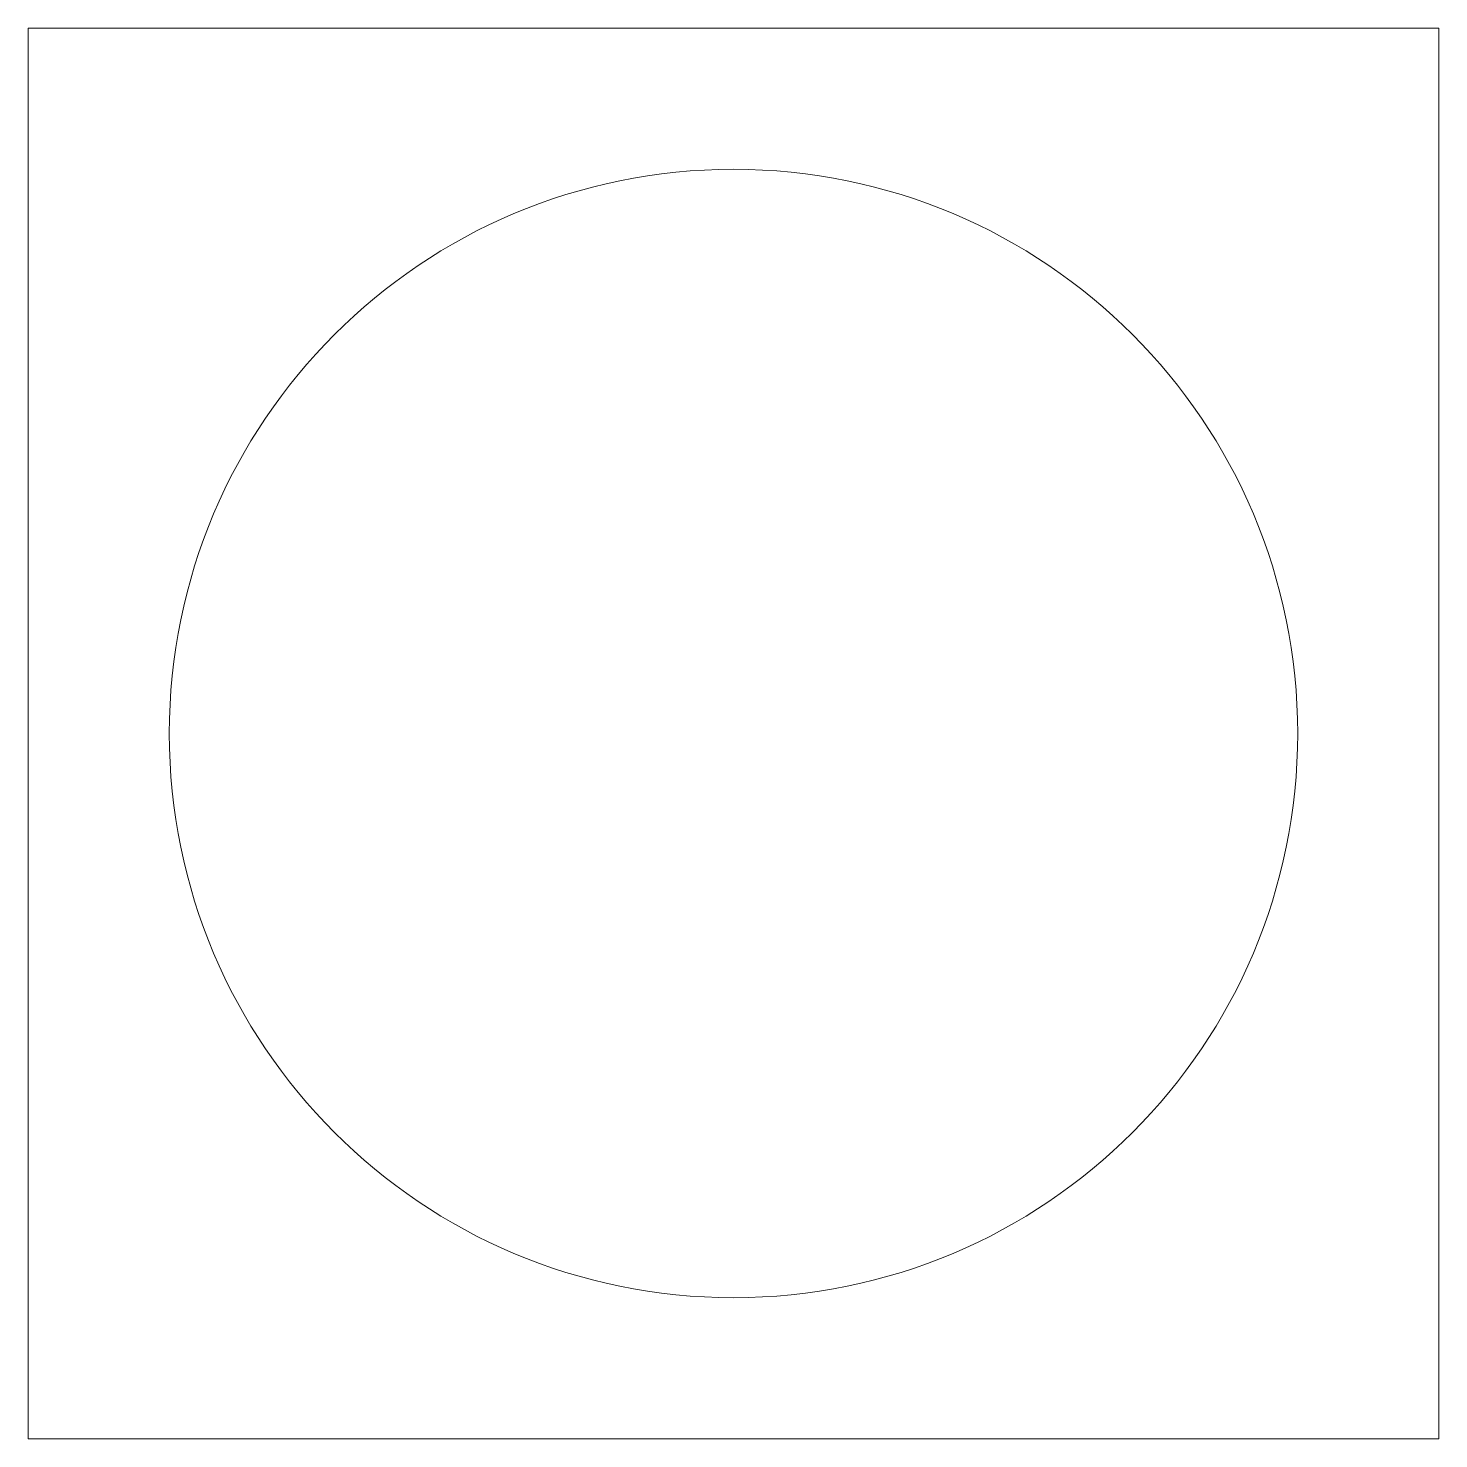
# Model space of a CAD drawing. Header units: millimetres. Extents: x 0 to 100, y 0 to 100.
import ezdxf

# ---------------------------------------------------------------- set-up
doc = ezdxf.new("R2010")
doc.units = ezdxf.units.MM
doc.layers.get('0').update_dxf_attribs({"linetype": 'CONTINUOUS', "lineweight": 0})

msp = doc.modelspace()

# ---------------------------------------------------------------- linework, layer by layer
for p, q in [((0, 0), (0, 100)), ((0, 100), (100, 100)), ((100, 100), (100, 0)), ((100, 0), (0, 0))]:
    msp.add_line(p, q)
msp.add_circle((50, 50), 40)

doc.saveas('drawing.dxf')
